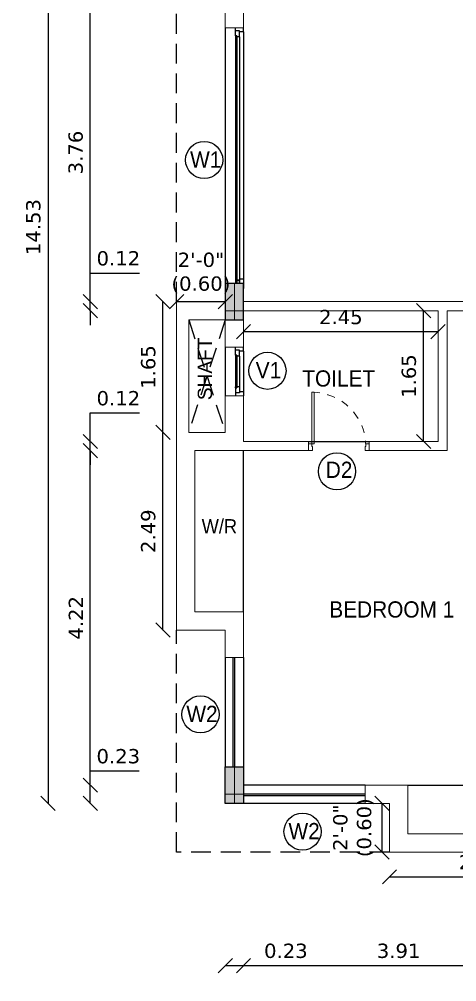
# Model space of a CAD drawing. Header units: metres. Extents: x 617 to 1370, y 693 to 852.
# Drawn here: x 1018.65 to 1024.17, y 823.65 to 835.78 of the extents above; entities that cross this region are included whole.
import ezdxf
from ezdxf.enums import TextEntityAlignment as Align

# ---------------------------------------------------------------- set-up
doc = ezdxf.new("R2010")
doc.units = ezdxf.units.M
doc.header["$MEASUREMENT"] = 0
doc.header["$PDMODE"] = 2
doc.header["$PDSIZE"] = 50
doc.linetypes.add('HIDDEN', pattern=[0.375, 0.25, -0.125])
doc.layers.get('0').update_dxf_attribs({"lineweight": 0})
doc.layers.get('Defpoints').update_dxf_attribs({"lineweight": 0})
for name, color, linetype in [('ABOVE', 250, 'HIDDEN'), ('col hat', 254, 'Continuous'), ('COLUMN', 2, 'Continuous'), ('F.COL', 5, 'Continuous'), ('LEVEL', 40, 'Continuous'), ('ROOM TEXT SCH', 7, 'Continuous'), ('WIN TEXT', 7, 'Continuous'), ('window', 252, 'Continuous')]:
    doc.layers.add(name, color=color, linetype=linetype)
for name, color, linetype, lineweight in [('DOOR', 8, 'Continuous', 0), ('ED', 30, 'Continuous', 0), ('ROOM TEXT', 7, 'Continuous', 0), ('wall', 7, 'Continuous', 0)]:
    doc.layers.add(name, color=color, linetype=linetype, lineweight=lineweight)
doc.styles.get("Standard").update_dxf_attribs({"font": 'verdana.ttf', "height": 0.18})
doc.styles.add('UATEXT', font='GOTHIC.TTF')
doc.styles.add('USA TEXT', font='GOTHIC.TTF', dxfattribs={"width": 0.8})
doc.dimstyles.new('ED', dxfattribs={"dimscale": 0, "dimtxt": 0.18, "dimasz": 0.18, "dimexe": 0, "dimexo": 0, "dimgap": 0.09, "dimtad": 1, "dimtoh": 1, "dimzin": 3, "dimdsep": 46, "dimtxsty": 'Standard', "dimblk": 'OBLIQUE', "dimcen": 0.09, "dimse1": 1, "dimse2": 1, "dimclrd": 251, "dimclrt": 30, "dimadec": 0, "dimazin": 0, "dimtfac": 1, "dimtmove": 0, "dimatfit": 3, "dimldrblk": 'ARCHTICK', "dimfxl": 1, "dimtolj": 1, "dimtzin": 0, "dimarcsym": 0})

# ---------------------------------------------------------------- blocks, each defined once
blk = doc.blocks.new('door 3')
at = {"layer": 'DOOR', "color": 252}
for p, q in [((0, 36), (0, 33.54)), ((4, 36), (4, 34.04)), ((0, 33.54), (2.5, 33.54)), ((2.5, 34.04), (4, 34.04)), ((2.5, 34.04), (2.5, 33.54)), ((0, 2.5), (0, 0)), ((0, 2.5), (2.5, 2.5)), ((2.5, 2.5), (2.5, 2)), ((2.5, 2), (4, 2)), ((4, 2), (4, 0))]:
    blk.add_line(p, q, dxfattribs=at)
at = {"layer": 'DOOR'}
blk.add_lwpolyline([(34.54, 2), (4, 2), (4, 3.5), (34.54, 3.5)], close=True, dxfattribs=at)
at = {"layer": 'DOOR', "color": 233, "linetype": 'HIDDEN'}
blk.add_arc((2.5, 2), 32.03, 0, 90, dxfattribs=at)
blk = doc.blocks.new('VEN')
at = {"layer": 'window', "color": 252}
for p, q in [((-4, 10.53), (-4, 12)), ((-1.97, 10.53), (-4, 10.53)), ((-2, 10.5), (-4, 10.5)), ((-4, 8.02), (-4, 10.5)), ((-2, 7.5), (-2, 10.5)), ((-1.97, 10), (-1.97, 10.53)), ((0, 10), (-1.97, 10)), ((0, 10), (0, 12)), ((0, 10), (0, -10)), ((-3.23, 8.02), (-4, 8.02)), ((-3.5, 8), (-4, 8)), ((-4, 8), (-4, 7.5)), ((-3.5, 7.5), (-4, 7.5)), ((-3.5, 7.5), (-3.5, 8)), ((-3.23, 8.02), (-3.23, 7.5)), ((-2, 7.5), (-3.23, 7.5)), ((-3.5, -7.5), (-4, -7.5)), ((-4, -8), (-4, -7.5)), ((-3.5, -8), (-4, -8)), ((-4, -8.02), (-4, -10.5)), ((-3.23, -8.02), (-4, -8.02)), ((-3.5, -7.5), (-3.5, -8)), ((-3.49, -8), (-3.25, -8)), ((-2, -7.5), (-3.23, -7.5)), ((-3.23, -8.02), (-3.23, -7.5)), ((-2, -7.5), (-2, -10.5)), ((-2, -10.5), (-4, -10.5)), ((-4, -10.53), (-4, -12)), ((-1.97, -10.53), (-4, -10.53)), ((0, -10), (-1.97, -10)), ((-1.97, -10), (-1.97, -10.53)), ((0, -10), (0, -12))]:
    blk.add_line(p, q, dxfattribs=at)
at = {"layer": 'window', "color": 250}
for p, q in [((-4, 7.5), (-4, -7.5)), ((-2, 7.5), (-2, -7.5))]:
    blk.add_line(p, q, dxfattribs=at)
at = {"layer": 'window', "color": 4}
for p, q in [((-3.49, 8), (-3.49, -8)), ((-3.49, 8), (-3.25, 8)), ((-3.25, 8), (-3.25, -8))]:
    blk.add_line(p, q, dxfattribs=at)
blk = doc.blocks.new('fc')
at = {"layer": 'F.COL'}
h = blk.add_hatch(color=256, dxfattribs=at)
h.paths.add_polyline_path([(-4.5, 9), (-18, 9), (-18, 4.5), (-4.5, 4.5)])
h.paths.add_polyline_path([(-4.5, 4.5), (-18, 4.5), (-18, 0), (-4.5, 0)])
h.paths.add_polyline_path([(0, 4.5), (-4.5, 4.5), (-4.5, 0), (0, 0)])
h.paths.add_polyline_path([(0, 9), (-4.5, 9), (-4.5, 4.5), (0, 4.5)])
at = {"layer": 'Defpoints', "color": 1}
for p, q in [((-4.5, 0), (-4.5, 9)), ((0, 4.5), (-18, 4.5))]:
    blk.add_line(p, q, dxfattribs=at)
at = {"layer": 'F.COL'}
blk.add_lwpolyline([(-18, 9), (-18, 0), (0, 0), (0, 9)], close=True, dxfattribs=at)
blk = doc.blocks.new('A$C2E3D07F4')
at = {"layer": 'col hat'}
h = blk.add_hatch(color=256, dxfattribs=at)
h.paths.add_polyline_path([(-4.5, 0), (-9, 0), (-9, -4.5), (-4.5, -4.5)])
h.paths.add_polyline_path([(-4.5, -4.5), (0, -4.5), (0, 0), (-4.5, 0)])
h.paths.add_polyline_path([(-4.5, -18), (0, -18), (0, -4.5), (-4.5, -4.5)])
h.paths.add_polyline_path([(-4.5, -4.5), (-9, -4.5), (-9, -18), (-4.5, -18)])
at = {"layer": 'COLUMN', "linetype": 'ByBlock'}
blk.add_lwpolyline([(0, 0), (-9, 0), (-9, -18), (0, -18)], close=True, dxfattribs=at)
at = {"layer": 'Defpoints', "color": 1}
for p, q in [((-4.5, 0), (-4.5, -18)), ((-9, -4.5), (0, -4.5))]:
    blk.add_line(p, q, dxfattribs=at)
blk = doc.blocks.new('_Oblique')
at = {"color": 0, "linetype": 'ByBlock', "lineweight": -2}
blk.add_line((-0.5, -0.5), (0.5, 0.5), dxfattribs=at)
blk = doc.blocks.new('*D115')
at = {"layer": 'Defpoints', "color": 0}
for p in [(1019.549, 826.126), (1021.48, 826.126), (1021.25, 825.896)]:
    blk.add_point(p, dxfattribs=at)
at = {"layer": 'ED', "color": 251, "lineweight": -2}
for p, q in [((1019.549, 826.126), (1019.549, 826.306)), ((1019.549, 826.306), (1020.166, 826.306)), ((1019.549, 825.896), (1019.549, 826.126))]:
    blk.add_line(p, q, dxfattribs=at)
at = {"layer": 'ED', "color": 251, "lineweight": -2, "xscale": 0.18, "yscale": 0.18, "zscale": 0.18}
for p, rotation in [((1019.549, 826.126), 90), ((1019.549, 825.896), 270)]:
    blk.add_blockref('_Oblique', p, dxfattribs=dict(at, rotation=rotation))
at = {"layer": 'ED', "color": 30, "insert": (1019.902, 826.49), "char_height": 0.18, "attachment_point": 5}
blk.add_mtext('\\A1;0.23', dxfattribs=at)
blk = doc.blocks.new('_ArchTick')
at = {"color": 0, "const_width": 0.15}
blk.add_lwpolyline([(-0.5, -0.5), (0.5, 0.5)], dxfattribs=at)
blk = doc.blocks.new('*D116')
at = {"layer": 'Defpoints', "color": 0}
for p in [(1019.549, 830.343), (1020.867, 830.343), (1021.48, 826.126)]:
    blk.add_point(p, dxfattribs=at)
at = {"layer": 'ED', "color": 251, "lineweight": -2}
blk.add_line((1019.549, 826.126), (1019.549, 830.343), dxfattribs=at)
at = {"layer": 'ED', "color": 251, "lineweight": -2, "xscale": 0.18, "yscale": 0.18, "zscale": 0.18}
for p, rotation in [((1019.549, 830.343), 90), ((1019.549, 826.126), 270)]:
    blk.add_blockref('_Oblique', p, dxfattribs=dict(at, rotation=rotation))
at = {"layer": 'ED', "color": 30, "insert": (1019.367, 828.235), "char_height": 0.18, "attachment_point": 5, "rotation": 90}
blk.add_mtext('\\A1;4.22', dxfattribs=at)
blk = doc.blocks.new('*D117')
at = {"layer": 'Defpoints', "color": 0}
for p in [(1019.549, 830.458), (1021.48, 830.458), (1020.867, 830.343)]:
    blk.add_point(p, dxfattribs=at)
at = {"layer": 'ED', "color": 251, "lineweight": -2}
for p, q in [((1019.549, 830.458), (1019.549, 830.818)), ((1019.549, 830.818), (1020.168, 830.818)), ((1019.549, 830.343), (1019.549, 830.458)), ((1019.549, 830.343), (1019.549, 830.163))]:
    blk.add_line(p, q, dxfattribs=at)
at = {"layer": 'ED', "color": 251, "lineweight": -2, "xscale": 0.18, "yscale": 0.18, "zscale": 0.18}
for p, rotation in [((1019.549, 830.458), 270), ((1019.549, 830.343), 90)]:
    blk.add_blockref('_Oblique', p, dxfattribs=dict(at, rotation=rotation))
at = {"layer": 'ED', "color": 30, "insert": (1019.903, 831.002), "char_height": 0.18, "attachment_point": 5}
blk.add_mtext('\\A1;0.12', dxfattribs=at)
blk = doc.blocks.new('*D118')
at = {"layer": 'Defpoints', "color": 0}
for p in [(1019.549, 832.221), (1021.48, 832.221), (1021.48, 832.106)]:
    blk.add_point(p, dxfattribs=at)
at = {"layer": 'ED', "color": 251, "lineweight": -2}
for p, q in [((1019.549, 832.221), (1019.549, 832.581)), ((1019.549, 832.581), (1020.168, 832.581)), ((1019.549, 832.106), (1019.549, 832.221)), ((1019.549, 832.106), (1019.549, 831.926))]:
    blk.add_line(p, q, dxfattribs=at)
at = {"layer": 'ED', "color": 251, "lineweight": -2, "xscale": 0.18, "yscale": 0.18, "zscale": 0.18}
for p, rotation in [((1019.549, 832.221), 270), ((1019.549, 832.106), 90)]:
    blk.add_blockref('_Oblique', p, dxfattribs=dict(at, rotation=rotation))
at = {"layer": 'ED', "color": 30, "insert": (1019.903, 832.765), "char_height": 0.18, "attachment_point": 5}
blk.add_mtext('\\A1;0.12', dxfattribs=at)
blk = doc.blocks.new('*D119')
at = {"layer": 'Defpoints', "color": 0}
for p in [(1019.549, 835.978), (1020.637, 835.978), (1021.48, 832.221)]:
    blk.add_point(p, dxfattribs=at)
at = {"layer": 'ED', "color": 251, "lineweight": -2}
blk.add_line((1019.549, 832.221), (1019.549, 835.978), dxfattribs=at)
at = {"layer": 'ED', "color": 251, "lineweight": -2, "xscale": 0.18, "yscale": 0.18, "zscale": 0.18}
for p, rotation in [((1019.549, 835.978), 90), ((1019.549, 832.221), 270)]:
    blk.add_blockref('_Oblique', p, dxfattribs=dict(at, rotation=rotation))
at = {"layer": 'ED', "color": 30, "insert": (1019.365, 834.1), "char_height": 0.18, "attachment_point": 5, "rotation": 90}
blk.add_mtext('\\A1;3.76', dxfattribs=at)
blk = doc.blocks.new('*D17')
at = {"layer": 'Defpoints', "color": 0}
for p in [(1019.741, 840.425), (1019.016, 825.896), (1019.741, 825.896)]:
    blk.add_point(p, dxfattribs=at)
at = {"layer": 'ED', "color": 251, "lineweight": -2}
blk.add_line((1019.016, 840.425), (1019.016, 825.896), dxfattribs=at)
at = {"layer": 'ED', "color": 251, "lineweight": -2, "xscale": 0.18, "yscale": 0.18, "zscale": 0.18}
for p, rotation in [((1019.016, 840.425), 90), ((1019.016, 825.896), 270)]:
    blk.add_blockref('_Oblique', p, dxfattribs=dict(at, rotation=rotation))
at = {"layer": 'ED', "color": 30, "insert": (1018.832, 833.16), "char_height": 0.18, "attachment_point": 5, "rotation": 90}
blk.add_mtext('\\A1;14.53', dxfattribs=at)
blk = doc.blocks.new('*D123')
at = {"layer": 'Defpoints', "color": 0}
for p in [(1020.464, 830.573), (1020.789, 830.573), (1020.637, 828.081)]:
    blk.add_point(p, dxfattribs=at)
at = {"layer": 'ED', "color": 251, "lineweight": -2}
blk.add_line((1020.464, 828.081), (1020.464, 830.573), dxfattribs=at)
at = {"layer": 'ED', "color": 251, "lineweight": -2, "xscale": 0.18, "yscale": 0.18, "zscale": 0.18}
for p, rotation in [((1020.464, 830.573), 90), ((1020.464, 828.081), 270)]:
    blk.add_blockref('_Oblique', p, dxfattribs=dict(at, rotation=rotation))
at = {"layer": 'ED', "color": 30, "insert": (1020.28, 829.327), "char_height": 0.18, "attachment_point": 5, "rotation": 90}
blk.add_mtext('\\A1;2.49', dxfattribs=at)
blk = doc.blocks.new('*D124')
at = {"layer": 'Defpoints', "color": 0}
for p in [(1020.464, 832.221), (1020.637, 832.221), (1020.789, 830.573)]:
    blk.add_point(p, dxfattribs=at)
at = {"layer": 'ED', "color": 251, "lineweight": -2}
blk.add_line((1020.464, 830.573), (1020.464, 832.221), dxfattribs=at)
at = {"layer": 'ED', "color": 251, "lineweight": -2, "xscale": 0.18, "yscale": 0.18, "zscale": 0.18}
for p, rotation in [((1020.464, 832.221), 90), ((1020.464, 830.573), 270)]:
    blk.add_blockref('_Oblique', p, dxfattribs=dict(at, rotation=rotation))
at = {"layer": 'ED', "color": 30, "insert": (1020.28, 831.397), "char_height": 0.18, "attachment_point": 5, "rotation": 90}
blk.add_mtext('\\A1;1.65', dxfattribs=at)
blk = doc.blocks.new('*D18')
at = {"layer": 'Defpoints', "color": 0}
for p in [(1023.749, 832.106), (1023.933, 832.106), (1023.933, 830.458)]:
    blk.add_point(p, dxfattribs=at)
at = {"layer": 'ED', "color": 251, "lineweight": -2}
blk.add_line((1023.749, 830.458), (1023.749, 832.106), dxfattribs=at)
at = {"layer": 'ED', "color": 251, "lineweight": -2, "xscale": 0.18, "yscale": 0.18, "zscale": 0.18}
for p, rotation in [((1023.749, 832.106), 90), ((1023.749, 830.458), 270)]:
    blk.add_blockref('_Oblique', p, dxfattribs=dict(at, rotation=rotation))
at = {"layer": 'ED', "color": 30, "insert": (1023.565, 831.282), "char_height": 0.18, "attachment_point": 5, "rotation": 90}
blk.add_mtext('\\A1;1.65', dxfattribs=at)
blk = doc.blocks.new('*D125')
at = {"layer": 'Defpoints', "color": 0}
for p in [(1020.637, 832.221), (1021.25, 832.221), (1021.25, 832.221)]:
    blk.add_point(p, dxfattribs=at)
at = {"layer": 'ED', "color": 251, "lineweight": -2}
blk.add_line((1020.637, 832.221), (1021.25, 832.221), dxfattribs=at)
at = {"layer": 'ED', "color": 251, "lineweight": -2, "xscale": 0.18, "yscale": 0.18, "zscale": 0.18, "rotation": 180}
blk.add_blockref('_Oblique', (1020.637, 832.221), dxfattribs=at)
at = {"layer": 'ED', "color": 251, "lineweight": -2, "xscale": 0.18, "yscale": 0.18, "zscale": 0.18}
blk.add_blockref('_Oblique', (1021.25, 832.221), dxfattribs=at)
at = {"layer": 'ED', "color": 30, "insert": (1020.943, 832.582), "char_height": 0.18, "attachment_point": 5}
blk.add_mtext('\\A1;2\'-0"\\P(0.60)', dxfattribs=at)
blk = doc.blocks.new('*D19')
at = {"layer": 'Defpoints', "color": 0}
for p in [(1021.48, 826.126), (1021.25, 825.896), (1021.48, 823.853)]:
    blk.add_point(p, dxfattribs=at)
at = {"layer": 'ED', "color": 251, "lineweight": -2}
for p, q in [((1021.25, 823.853), (1021.48, 823.853)), ((1021.48, 823.853), (1022.367, 823.853))]:
    blk.add_line(p, q, dxfattribs=at)
at = {"layer": 'ED', "color": 251, "lineweight": -2, "xscale": 0.18, "yscale": 0.18, "zscale": 0.18, "rotation": 180}
blk.add_blockref('_Oblique', (1021.25, 823.853), dxfattribs=at)
at = {"layer": 'ED', "color": 251, "lineweight": -2, "xscale": 0.18, "yscale": 0.18, "zscale": 0.18}
blk.add_blockref('_Oblique', (1021.48, 823.853), dxfattribs=at)
at = {"layer": 'ED', "color": 30, "insert": (1022.014, 824.037), "char_height": 0.18, "attachment_point": 5}
blk.add_mtext('\\A1;0.23', dxfattribs=at)
blk = doc.blocks.new('*D130')
at = {"layer": 'Defpoints', "color": 0}
for p in [(1021.48, 826.126), (1025.39, 826.126), (1025.39, 823.853)]:
    blk.add_point(p, dxfattribs=at)
at = {"layer": 'ED', "color": 251, "lineweight": -2}
blk.add_line((1021.48, 823.853), (1025.39, 823.853), dxfattribs=at)
at = {"layer": 'ED', "color": 251, "lineweight": -2, "xscale": 0.18, "yscale": 0.18, "zscale": 0.18, "rotation": 180}
blk.add_blockref('_Oblique', (1021.48, 823.853), dxfattribs=at)
at = {"layer": 'ED', "color": 251, "lineweight": -2, "xscale": 0.18, "yscale": 0.18, "zscale": 0.18}
blk.add_blockref('_Oblique', (1025.39, 823.853), dxfattribs=at)
at = {"layer": 'ED', "color": 30, "insert": (1023.435, 824.037), "char_height": 0.18, "attachment_point": 5}
blk.add_mtext('\\A1;3.91', dxfattribs=at)
blk = doc.blocks.new('*D20')
at = {"layer": 'Defpoints', "color": 0}
for p in [(1023.32, 825.462), (1025.62, 825.462), (1025.62, 824.971)]:
    blk.add_point(p, dxfattribs=at)
at = {"layer": 'ED', "color": 251, "lineweight": -2}
blk.add_line((1023.32, 824.971), (1025.62, 824.971), dxfattribs=at)
at = {"layer": 'ED', "color": 251, "lineweight": -2, "xscale": 0.18, "yscale": 0.18, "zscale": 0.18, "rotation": 180}
blk.add_blockref('_Oblique', (1023.32, 824.971), dxfattribs=at)
at = {"layer": 'ED', "color": 251, "lineweight": -2, "xscale": 0.18, "yscale": 0.18, "zscale": 0.18}
blk.add_blockref('_Oblique', (1025.62, 824.971), dxfattribs=at)
at = {"layer": 'ED', "color": 30, "insert": (1024.47, 825.155), "char_height": 0.18, "attachment_point": 5}
blk.add_mtext('\\A1;2.30', dxfattribs=at)
blk = doc.blocks.new('*D27')
at = {"layer": 'Defpoints', "color": 0}
for p in [(1021.48, 832.221), (1023.933, 832.221), (1021.48, 831.842)]:
    blk.add_point(p, dxfattribs=at)
at = {"layer": 'ED', "color": 251, "lineweight": -2}
blk.add_line((1023.933, 831.842), (1021.48, 831.842), dxfattribs=at)
at = {"layer": 'ED', "color": 251, "lineweight": -2, "xscale": 0.18, "yscale": 0.18, "zscale": 0.18, "rotation": 180}
blk.add_blockref('_Oblique', (1021.48, 831.842), dxfattribs=at)
at = {"layer": 'ED', "color": 251, "lineweight": -2, "xscale": 0.18, "yscale": 0.18, "zscale": 0.18}
blk.add_blockref('_Oblique', (1023.933, 831.842), dxfattribs=at)
at = {"layer": 'ED', "color": 30, "insert": (1022.707, 832.025), "char_height": 0.18, "attachment_point": 5}
blk.add_mtext('\\A1;2.45', dxfattribs=at)
blk = doc.blocks.new('*D49')
at = {"layer": 'Defpoints', "color": 0}
for p in [(1022.323, 825.896), (1023.227, 825.896), (1022.323, 825.283)]:
    blk.add_point(p, dxfattribs=at)
at = {"layer": 'ED', "color": 251, "lineweight": -2}
blk.add_line((1023.227, 825.283), (1023.227, 825.896), dxfattribs=at)
at = {"layer": 'ED', "color": 251, "lineweight": -2, "xscale": 0.18, "yscale": 0.18, "zscale": 0.18}
for p, rotation in [((1023.227, 825.896), 90), ((1023.227, 825.283), 270)]:
    blk.add_blockref('_Oblique', p, dxfattribs=dict(at, rotation=rotation))
at = {"layer": 'ED', "color": 30, "insert": (1022.866, 825.59), "char_height": 0.18, "attachment_point": 5, "rotation": 90}
blk.add_mtext('\\A1;2\'-0"\\P(0.60) ', dxfattribs=at)

msp = doc.modelspace()

# ---------------------------------------------------------------- linework, layer by layer
at = {"color": 2}
msp.add_circle((1034.053, 829.959), 22.5, dxfattribs=at)
at = {"layer": 'ABOVE'}
for p, q in [((1020.637, 832.221), (1020.637, 835.978)), ((1020.789, 831.991), (1021.25, 830.573)), ((1021.25, 831.991), (1020.789, 830.573))]:
    msp.add_line(p, q, dxfattribs=at)
msp.add_lwpolyline([(1023.32, 825.283), (1020.637, 825.283), (1020.637, 828.081)], dxfattribs=at)
at = {"layer": 'LEVEL', "color": 56}
for p, q in [((1022.298, 830.458), (1023.064, 830.458)), ((1021.48, 828.311), (1021.48, 830.343)), ((1023.55, 826.126), (1025.39, 826.126))]:
    msp.add_line(p, q, dxfattribs=at)
at = {"layer": 'wall', "color": 1}
for p, q in [((1021.25, 835.978), (1021.25, 835.671)), ((1021.48, 835.978), (1021.48, 835.671)), ((1021.25, 835.671), (1021.48, 835.671)), ((1021.25, 832.451), (1021.48, 832.451)), ((1021.25, 832.221), (1021.25, 832.451)), ((1021.48, 832.221), (1021.48, 832.451)), ((1021.25, 832.221), (1020.637, 832.221)), ((1020.637, 828.081), (1020.637, 832.221)), ((1025.505, 832.221), (1021.48, 832.221)), ((1023.933, 832.106), (1021.48, 832.106)), ((1021.48, 831.647), (1021.48, 832.106)), ((1023.933, 830.458), (1023.933, 832.106)), ((1025.39, 832.106), (1024.048, 832.106)), ((1024.048, 830.343), (1024.048, 832.106)), ((1021.25, 831.991), (1020.789, 831.991)), ((1020.789, 830.573), (1020.789, 831.991)), ((1021.25, 831.647), (1021.25, 831.991)), ((1021.48, 831.647), (1021.25, 831.647)), ((1021.25, 830.573), (1021.25, 831.033)), ((1021.48, 831.033), (1021.25, 831.033)), ((1021.48, 830.458), (1021.48, 831.033)), ((1020.789, 830.573), (1021.25, 830.573)), ((1022.298, 830.458), (1021.48, 830.458)), ((1022.298, 830.458), (1022.298, 830.343)), ((1023.933, 830.458), (1023.064, 830.458)), ((1023.064, 830.458), (1023.064, 830.343)), ((1020.867, 828.311), (1020.867, 830.343)), ((1020.867, 830.343), (1022.298, 830.343)), ((1023.064, 830.343), (1024.048, 830.343)), ((1020.867, 828.311), (1021.48, 828.311)), ((1021.48, 827.737), (1021.48, 828.311)), ((1020.637, 828.081), (1021.25, 828.081)), ((1021.25, 827.737), (1021.25, 828.081)), ((1021.48, 827.737), (1021.25, 827.737)), ((1023.55, 826.126), (1023.015, 826.126)), ((1023.015, 825.896), (1023.015, 826.126)), ((1023.55, 825.513), (1023.55, 826.126)), ((1023.32, 825.896), (1023.015, 825.896)), ((1023.32, 825.283), (1023.32, 825.896)), ((1023.55, 825.513), (1025.39, 825.513)), ((1025.62, 825.283), (1023.32, 825.283))]:
    msp.add_line(p, q, dxfattribs=at)
at = {"layer": 'WIN TEXT', "color": 8}
for centre in [(1020.984, 834.005), (1021.782, 831.349), (1022.658, 830.081), (1020.938, 827.018), (1022.224, 825.541)]:
    msp.add_circle(centre, 0.234, dxfattribs=at)
at = {"layer": 'window', "color": 252}
for p, q in [((1021.25, 835.671), (1021.25, 832.336)), ((1021.378, 835.634), (1021.378, 835.671)), ((1021.43, 835.634), (1021.378, 835.634)), ((1021.429, 835.633), (1021.378, 835.633)), ((1021.378, 835.57), (1021.378, 835.633)), ((1021.429, 835.556), (1021.429, 835.633)), ((1021.43, 835.62), (1021.43, 835.634)), ((1021.48, 835.62), (1021.43, 835.62)), ((1021.48, 835.62), (1021.48, 835.671)), ((1021.48, 835.62), (1021.48, 832.387)), ((1021.397, 835.57), (1021.378, 835.57)), ((1021.391, 835.569), (1021.378, 835.569)), ((1021.378, 835.569), (1021.378, 835.556)), ((1021.391, 835.556), (1021.378, 835.556)), ((1021.391, 835.556), (1021.391, 835.569)), ((1021.397, 835.57), (1021.397, 835.556)), ((1021.429, 835.556), (1021.397, 835.556)), ((1021.378, 832.553), (1021.378, 832.49)), ((1021.391, 832.553), (1021.378, 832.553)), ((1021.397, 832.553), (1021.378, 832.553)), ((1021.378, 832.553), (1021.378, 832.451)), ((1021.429, 832.49), (1021.378, 832.49)), ((1021.378, 832.489), (1021.378, 832.451)), ((1021.43, 832.489), (1021.378, 832.489)), ((1021.391, 832.451), (1021.378, 832.451)), ((1021.391, 832.451), (1021.391, 832.553)), ((1021.391, 832.553), (1021.397, 832.553)), ((1021.397, 832.553), (1021.397, 832.451)), ((1021.429, 832.451), (1021.397, 832.451)), ((1021.429, 832.451), (1021.429, 832.49)), ((1021.48, 832.502), (1021.43, 832.502)), ((1021.43, 832.502), (1021.43, 832.489)), ((1021.48, 832.502), (1021.48, 832.451)), ((1021.25, 831.647), (1021.25, 831.033)), ((1021.25, 827.737), (1021.25, 826.356)), ((1021.48, 827.737), (1021.48, 826.126)), ((1023.015, 826.126), (1021.48, 826.126)), ((1023.015, 825.896), (1021.48, 825.896))]:
    msp.add_line(p, q, dxfattribs=at)
at = {"layer": 'window', "color": 250}
for p, q in [((1021.378, 835.556), (1021.378, 832.451)), ((1021.429, 835.556), (1021.429, 832.451))]:
    msp.add_line(p, q, dxfattribs=at)
at = {"layer": 'window', "color": 4}
for p, q in [((1021.391, 835.569), (1021.391, 832.553)), ((1021.391, 835.569), (1021.397, 835.569)), ((1021.397, 835.569), (1021.397, 832.553)), ((1021.346, 827.737), (1021.346, 826.356)), ((1021.365, 827.737), (1021.365, 826.356)), ((1023.015, 826.011), (1021.48, 826.011)), ((1023.015, 825.992), (1021.48, 825.992))]:
    msp.add_line(p, q, dxfattribs=at)

# ---------------------------------------------------------------- block references
at = {"layer": 'COLUMN', "linetype": 'ByBlock', "xscale": -0.0255555555555556, "yscale": 0.0255555555555556, "zscale": 0.0255555555555556, "rotation": 180}
msp.add_blockref('A$C2E3D07F4', (1021.48, 825.896), dxfattribs=at)
at = {"layer": 'DOOR', "xscale": -0.0212962963073288, "yscale": 0.0212962963073288, "zscale": 0.0212962963074528, "rotation": 270}
msp.add_blockref('door 3', (1022.298, 830.343), dxfattribs=at)
at = {"layer": 'F.COL', "xscale": 0.0255555555555556, "yscale": 0.0255555555555556, "zscale": 0.0255555555555556, "rotation": 270}
msp.add_blockref('fc', (1021.25, 831.991), dxfattribs=at)
at = {"layer": 'window', "color": 14, "xscale": 0.0255555555555556, "yscale": 0.0255555555555556, "zscale": 0.0255555555555556}
msp.add_blockref('VEN', (1021.48, 831.34), dxfattribs=at)

# ---------------------------------------------------------------- texts
at = {"layer": 'ROOM TEXT', "style": 'UATEXT'}
msp.add_text('SHAFT', height=0.18, rotation=90, dxfattribs=at).set_placement((1021.083, 830.979))
at = {"layer": 'ROOM TEXT SCH', "color": 7, "style": 'USA TEXT', "width": 0.96}
for s, height, p in [('W1', 0.2044, (1020.807, 833.909)), ('V1', 0.2044, (1021.634, 831.254)), ('D2', 0.2044, (1022.517, 829.999)), ('W/R', 0.1789, (1020.953, 829.3)), ('W2', 0.2044, (1020.76, 826.922)), ('W2', 0.2044, (1022.047, 825.445))]:
    msp.add_text(s, height=height, dxfattribs=at).set_placement(p)
for s, p in [('TOILET', (1022.68, 831.15)), ('BEDROOM 1', (1023.349, 828.239))]:
    msp.add_text(s, height=0.2044, dxfattribs=at).set_placement(p, align=Align.CENTER)

# ---------------------------------------------------------------- dimensions: what is measured, and where the dimension line sits
at = {"layer": 'ED'}
for base, p1, p2, picture, middle in [((1019.016, 825.896), (1019.741, 840.425), (1019.741, 825.896), '*D17', (1018.832, 833.16)), ((1019.549, 835.978), (1021.48, 832.221), (1020.637, 835.978), '*D119', (1019.365, 834.1)), ((1019.548661878, 832.221268086), (1021.480054203, 832.106268086), (1021.480054203, 832.221268086), '*D118', (1019.903463758, 832.765015567)), ((1020.464, 832.221), (1020.789, 830.573), (1020.637, 832.221), '*D124', (1020.28, 831.397)), ((1023.749, 832.106), (1023.933, 830.458), (1023.933, 832.106), '*D18', (1023.565, 831.282)), ((1019.548661878, 830.457789547), (1020.86672087, 830.342789547), (1021.480054203, 830.457789547), '*D117', (1019.903463758, 831.001537028)), ((1020.464, 830.573), (1020.637, 828.081), (1020.789, 830.573), '*D123', (1020.28, 829.327)), ((1019.549, 830.343), (1021.48, 826.126), (1020.867, 830.343), '*D116', (1019.367, 828.235)), ((1019.549, 826.126), (1021.25, 825.896), (1021.48, 826.126), '*D115', (1019.902, 826.49))]:
    dim = msp.add_linear_dim(base=base, p1=p1, p2=p2, angle=90, dimstyle='ED', override={"dimscale": 1, "dimpost": '\\X'}, dxfattribs=at)
    dim.commit()
    dim.dimension.update_dxf_attribs({"geometry": picture, "text_midpoint": middle})
dim = msp.add_linear_dim(base=(1021.25, 832.221), p1=(1020.637, 832.221), p2=(1021.25, 832.221), text='2\'-0"\\P(0.60)', dimstyle='ED', override={"dimscale": 1, "dimpost": '\\X'}, dxfattribs=at)
dim.commit()
dim.dimension.update_dxf_attribs({"geometry": '*D125', "text_midpoint": (1020.943, 832.221), "dimtype": 160})
for base, p1, p2, picture, middle in [((1021.48, 831.842), (1023.933, 832.221), (1021.48, 832.221), '*D27', (1022.707, 832.025)), ((1021.48, 823.853), (1021.25, 825.896), (1021.48, 826.126), '*D19', (1022.014, 824.037)), ((1025.39, 823.853), (1021.48, 826.126), (1025.39, 826.126), '*D130', (1023.435, 824.037)), ((1025.62, 824.971), (1023.32, 825.462), (1025.62, 825.462), '*D20', (1024.47, 825.155))]:
    dim = msp.add_linear_dim(base=base, p1=p1, p2=p2, dimstyle='ED', override={"dimscale": 1, "dimpost": '\\X'}, dxfattribs=at)
    dim.commit()
    dim.dimension.update_dxf_attribs({"geometry": picture, "text_midpoint": middle})
dim = msp.add_linear_dim(base=(1023.227, 825.896), p1=(1022.323, 825.283), p2=(1022.323, 825.896), angle=90, text='2\'-0"\\P(0.60) ', dimstyle='ED', override={"dimscale": 1, "dimpost": '\\X'}, dxfattribs=at)
dim.commit()
dim.dimension.update_dxf_attribs({"geometry": '*D49', "text_midpoint": (1023.227, 825.59), "dimtype": 160})

doc.saveas('drawing.dxf')
